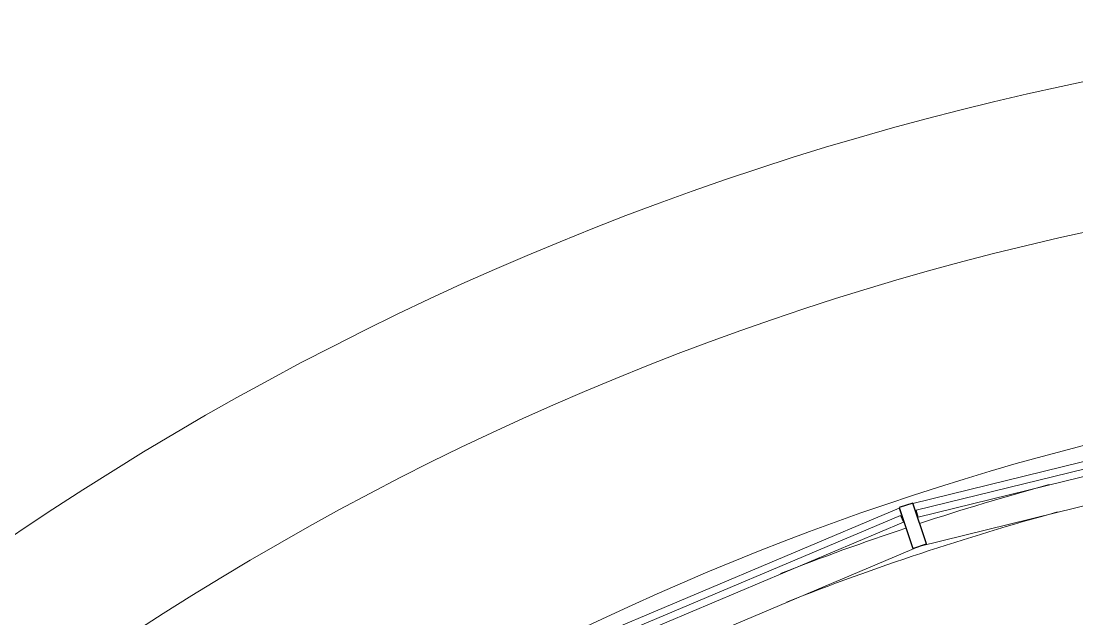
# Model space of a CAD drawing. Header units: metres. Extents: x -217 to -108, y -304 to -188.
# Drawn here: x -165.969 to -162.297, y -208.392 to -206.313 of the extents above; entities that cross this region are included whole.
import ezdxf

# ---------------------------------------------------------------- set-up
doc = ezdxf.new("R2010")
doc.units = ezdxf.units.M
for name, color, linetype, lineweight in [('A-FLOR', 192, 'Continuous', 9), ('A-GLAZ-CURT', 52, 'Continuous', 9), ('A-GLAZ-CWMG', 51, 'Continuous', 9), ('A-WALL', 113, 'Continuous', 9)]:
    doc.layers.add(name, color=color, linetype=linetype, lineweight=lineweight)

# ---------------------------------------------------------------- blocks, each defined once
blk = doc.blocks.new('Montante rectangular - 50 x 150 mm-715984-Nivel 3')
at = {"layer": 'A-GLAZ-CWMG'}
for p, q in [((-169.3539, -217.08), (-169.2629, -215.6407)), ((-169.1161, -215.6617), (-169.2629, -215.6407)), ((-169.1122, -215.634), (-169.2052, -217.1056)), ((-169.1122, -215.634), (-169.1161, -215.6617)), ((-169.3539, -217.08), (-169.2057, -217.0777)), ((-169.2057, -217.0777), (-169.2052, -217.1056))]:
    blk.add_line(p, q, dxfattribs=at)
blk = doc.blocks.new('Panel de sistema - Acristalado-715993-Nivel 3')
at = {"layer": 'A-GLAZ-CURT', "lineweight": 18}
for p, q in [((0.7152, 0.0495), (-0.7152, 0.0495)), ((-0.7152, 0.0495), (-0.7152, 0.0245)), ((0.7152, 0.0245), (0.7152, 0.0495)), ((-0.7152, 0.0245), (0.7152, 0.0245))]:
    blk.add_line(p, q, dxfattribs=at)
blk = doc.blocks.new('Montante rectangular - 50 x 150 mm-669257-Nivel 3')
at = {"layer": 'A-GLAZ-CWMG', "lineweight": 25}
for p, q in [((-0.025, 0.075), (0.025, 0.075)), ((-0.025, -0.075), (-0.025, 0.075)), ((0.025, 0.075), (0.025, -0.075)), ((0.025, -0.075), (-0.025, -0.075))]:
    blk.add_line(p, q, dxfattribs=at)

msp = doc.modelspace()

# ---------------------------------------------------------------- linework, layer by layer
at = {"layer": 'A-FLOR'}
for centre, radius, start, end in [((-160.1897, -216.6239), 10.3111, 32.99567, 203.9847), ((-160.1804, -216.6397), 9.8158, 33.32339, 203.64672), ((-159.9194, -216.9541), 9.3621, 105.32521, 108.20433), ((-159.9194, -216.9541), 9.3621, 105.32521, 108.20433), ((-159.9194, -216.9541), 9.3621, 108.51038, 111.34698), ((-159.9194, -216.9541), 9.3621, 108.51038, 111.34698)]:
    msp.add_arc(centre, radius, start, end, dxfattribs=at)
at = {"layer": 'A-WALL'}
for radius, start, end in [(9.4621, 44.86804, 189.98653), (9.2621, 105.30423, 111.45563)]:
    msp.add_arc((-159.9194, -216.9541), radius, start, end, dxfattribs=at)

# ---------------------------------------------------------------- block references
at = {"layer": 'A-GLAZ-CURT'}
for p, rotation in [((-162.1491, -207.8916), 13.82242968424208), ((-163.5498, -208.3564), 22.89233520837025)]:
    msp.add_blockref('Panel de sistema - Acristalado-715993-Nivel 3', p, dxfattribs=dict(at, rotation=rotation))
at = {"layer": 'A-GLAZ-CWMG'}
for p, rotation in [((94.9917, -304.4962), 287.4407558069707), ((105.6046, -263.2176), 296.5106613310986)]:
    msp.add_blockref('Montante rectangular - 50 x 150 mm-715984-Nivel 3', p, dxfattribs=dict(at, rotation=rotation))
at = {"layer": 'A-GLAZ-CWMG', "extrusion": (0, 0, -1), "rotation": 161.6426175536938}
msp.add_blockref('Montante rectangular - 50 x 150 mm-669257-Nivel 3', (162.8679, -208.0684), dxfattribs=at)

doc.saveas('drawing.dxf')
